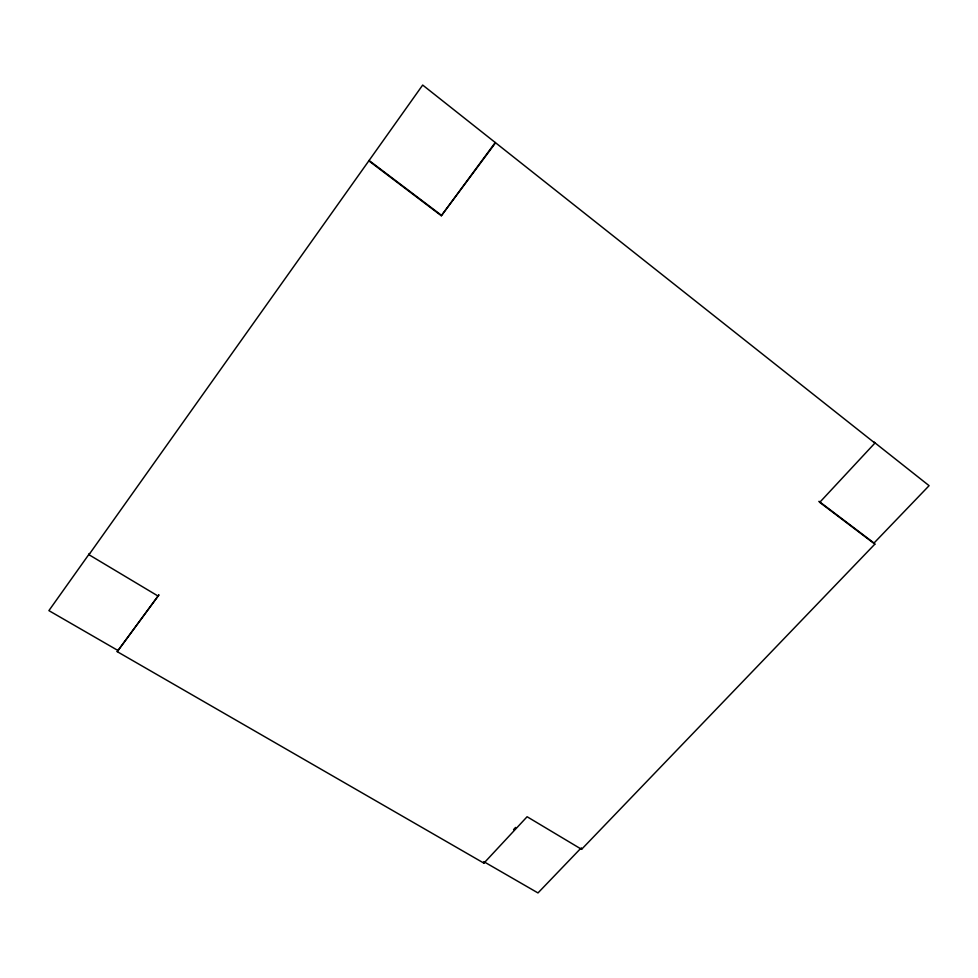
<?xml version="1.0" encoding="UTF-8"?>
<svg xmlns="http://www.w3.org/2000/svg" width="978" height="978" viewBox="0 0 978 978"><rect width="100%" height="100%" fill="white"/><g stroke="black" fill="none" stroke-linecap="round" stroke-linejoin="round"><path stroke-width="1.47" d="M158.399 596.25L88.949 554.709L422.679 85.062L874.894 443.095L819.723 502.362L874.858 544.135L581.58 849.32L527.105 816.74L483.902 863.146L117.213 651.641L158.827 595.027L117.213 651.641M88.949 554.709L89.499 553.536L48.9 610.627L117.702 650.346M368.999 160.979L441.322 215.759L495.259 142.482M441.322 215.759L495.455 142.971M513.548 829.625L515.602 827.425M580.235 848.928L537.986 892.938L485.088 862.4M874.858 544.135L874.026 543.022L929.1 485.675L874.039 442.117L874.894 443.095M369.061 160.453L441.237 215.136M874.026 543.022L818.977 501.311L819.723 502.362M581.299 847.828L581.58 849.32M483.768 861.642L483.902 863.146"/></g></svg>
